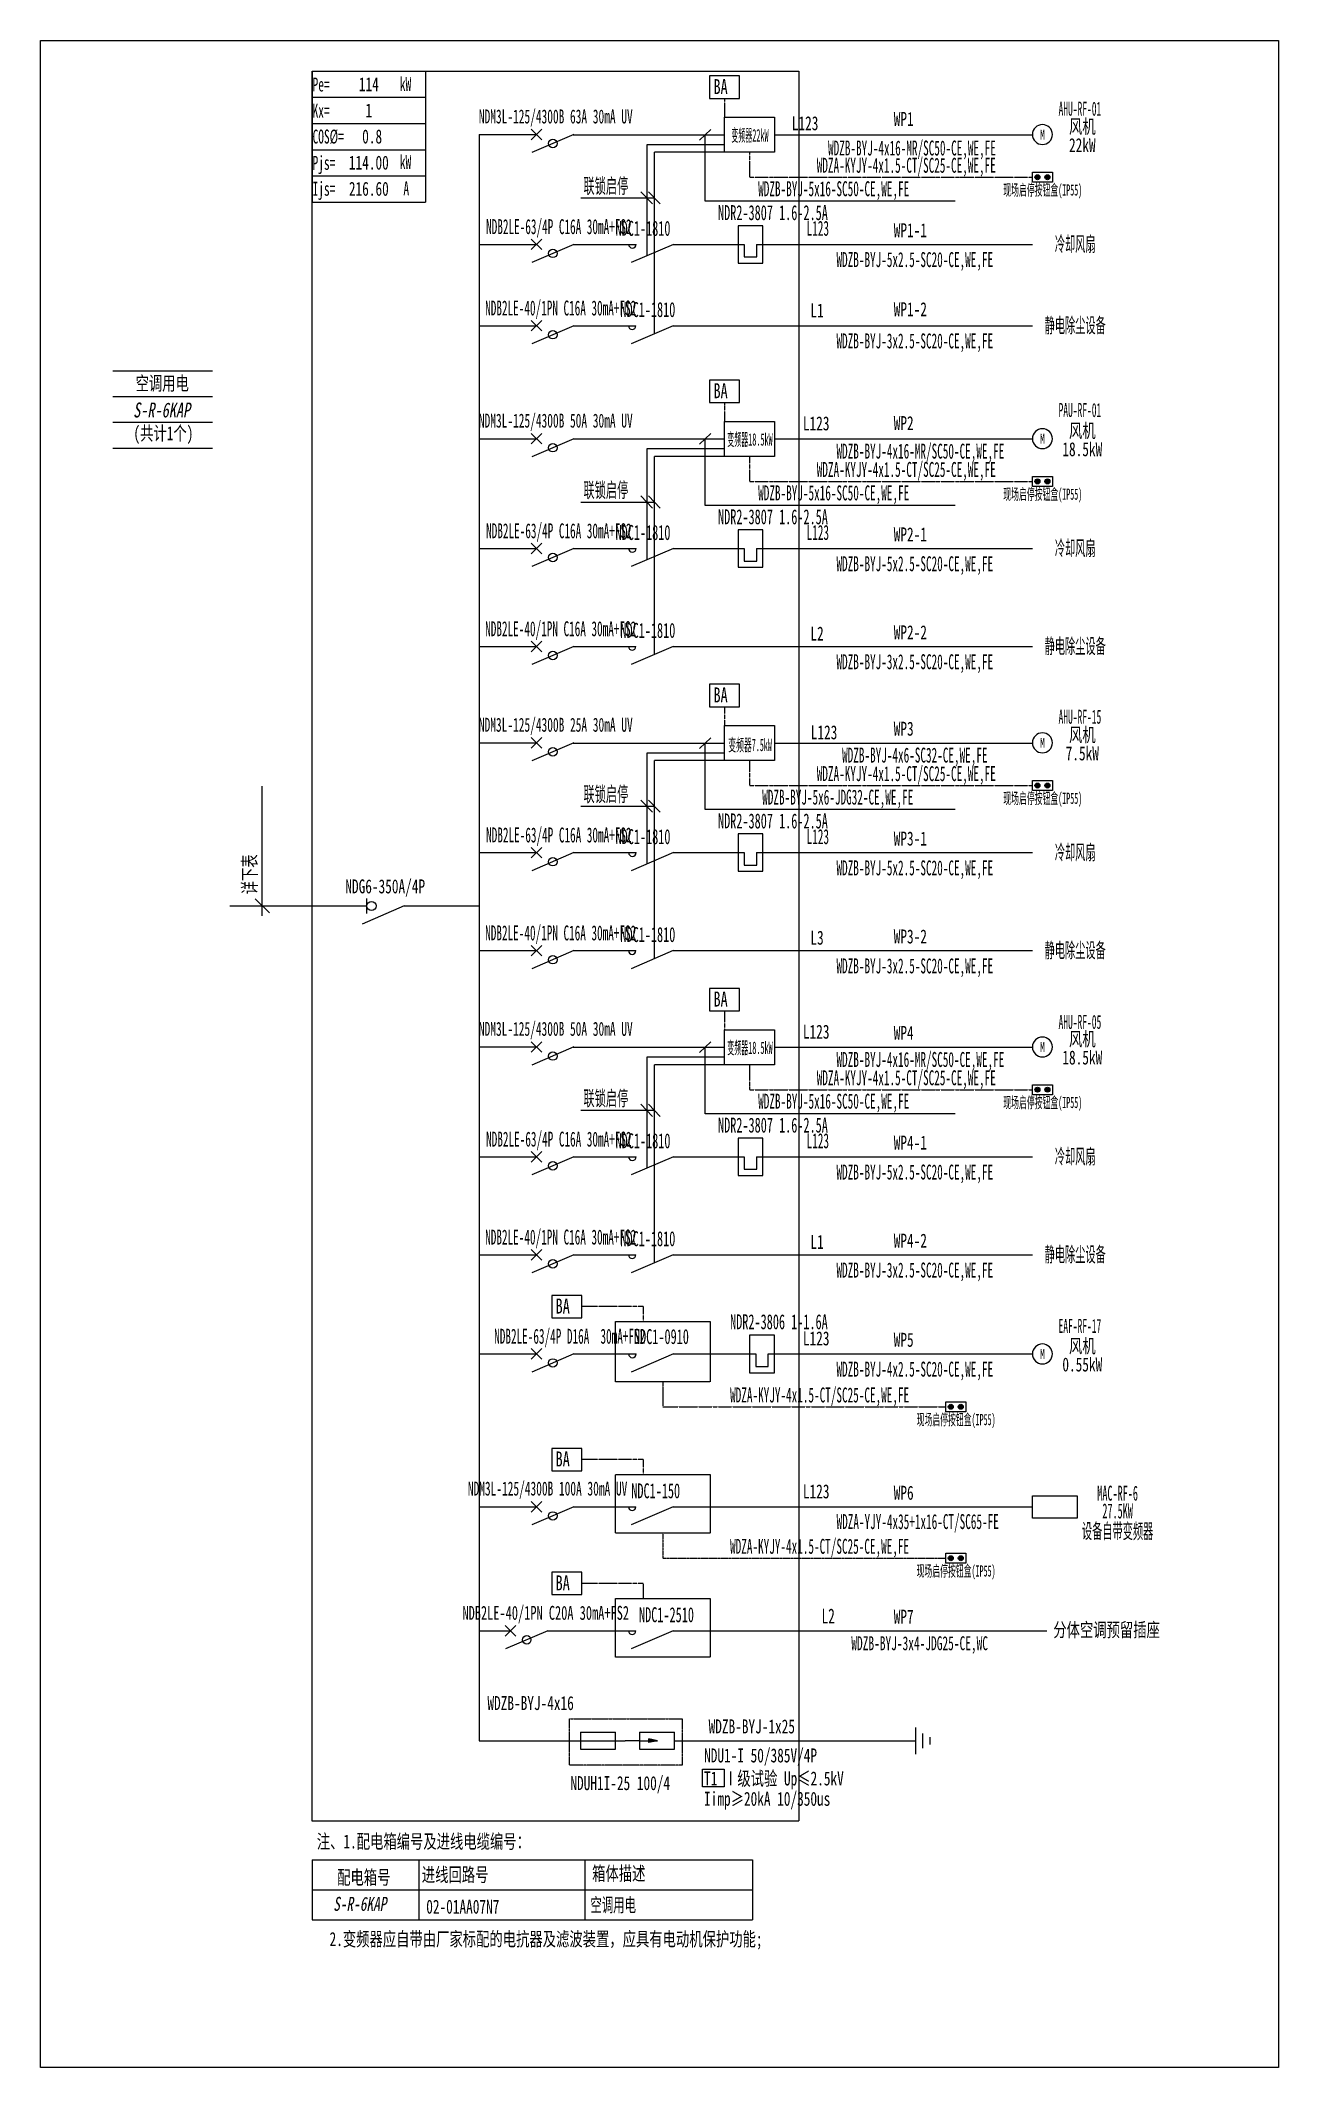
# Model space of a CAD drawing. Extents: x 323912 to 325724, y 371222 to 374190.
import ezdxf
from ezdxf.enums import TextEntityAlignment as Align

# ---------------------------------------------------------------- set-up
doc = ezdxf.new("R2010")
doc.units = 0
doc.header["$MEASUREMENT"] = 0
for name, pattern in [('DASH', [0.35, 0.25, -0.1]), ('DASHDOT', [1, 0.5, -0.25, 0, -0.25]), ('DASHED', [0.75, 0.5, -0.25]), ('DASHED2', [0.375, 0.25, -0.125])]:
    doc.linetypes.add(name, pattern=pattern)
for name, color, linetype in [('D_E_Eqpm(强电设备)', 100, 'Continuous'), ('D_E_Eqpm（强电设备）', 100, 'Continuous'), ('D_E_Text(强电文字)', 51, 'Continuous'), ('D_E_Text（强电文字）', 51, 'Continuous'), ('D_E_Wire(强电线缆)', 10, 'Continuous'), ('D_E_Wire（强电线缆）', 10, 'Continuous'), ('D_T_TableDim(表格尺寸)', 255, 'Continuous'), ('D_T_TableDim（表格尺寸）', 255, 'Continuous'), ('DQ-远程抄表', 3, 'DASHDOT'), ('E_E_Text（强电文字）', 51, 'Continuous'), ('E_E_Wire（强电线缆）', 10, 'Continuous'), ('系统图', 220, 'Continuous')]:
    doc.layers.add(name, color=color, linetype=linetype)
doc.styles.add('电气', font='', dxfattribs={"width": 0.7})
doc.styles.add('电气箱', font='simhei.ttf', dxfattribs={"width": 0.8, "oblique": 10})
doc.styles.get('电气').set_extended_font_data('SimSun')

# ---------------------------------------------------------------- blocks, each defined once
blk = doc.blocks.new('电机启停按钮')
at = {"layer": 'D_E_Eqpm（强电设备）'}
for points in [[(150, 300, 1), (50, 300, 1)], [(50, 100, 1), (150, 100, 1)]]:
    blk.add_hatch(color=51, dxfattribs=at).paths.add_polyline_path(points)
blk.add_lwpolyline([(0, 400), (200, 400), (200, 0), (0, 0)], close=True, dxfattribs=at)
for centre in [(100, 300), (100, 100)]:
    blk.add_circle(centre, 50, dxfattribs=at)
blk = doc.blocks.new('A$C041E205C')
at = {"layer": 'D_E_Wire(强电线缆)', "color": 10, "linetype": 'DASHDOT', "ltscale": 0.5}
for p, q in [((0, 0), (0, -502)), ((0, -502), (5678, -502))]:
    blk.add_line(p, q, dxfattribs=at)
at = {"layer": 'D_E_Eqpm（强电设备）', "rotation": 270}
blk.add_blockref('电机启停按钮', (5678, -402), dxfattribs=at)
at = {"layer": 'D_E_Text(强电文字)', "color": 51, "style": '电气', "width": 0.55}
blk.add_text('WDZA-KYJY-4x1.5-CT/SC25-CE,WE,FE', height=300, dxfattribs=at).set_placement((3145, -290), align=Align.MIDDLE)
at = {"layer": 'D_E_Text（强电文字）', "style": '电气', "width": 0.5}
blk.add_text('现场启停按钮盒(IP55)', height=225, dxfattribs=at).set_placement((5884, -770), align=Align.MIDDLE)
blk = doc.blocks.new('1')
at = {"layer": 'D_E_Eqpm(强电设备)'}
for p, q in [((-314387, 61832), (-314387, 61082)), ((-313887, 61832), (-314387, 61832)), ((-313887, 61082), (-313887, 61832)), ((-314262, 61457), (-314262, 61207)), ((-314012, 61207), (-314012, 61457)), ((-314387, 61082), (-313887, 61082)), ((-314262, 61207), (-314012, 61207))]:
    blk.add_line(p, q, dxfattribs=at)
blk = doc.blocks.new('电机')
at = {"layer": 'D_E_Eqpm（强电设备）'}
for start, end in [(90, 180), (180, 270), (0, 90), (270, 0)]:
    blk.add_arc((0, 0), 200, start, end, dxfattribs=at)
at = {"layer": 'D_E_Eqpm（强电设备）', "color": 51, "style": '电气', "width": 0.7}
blk.add_text('M', height=200, dxfattribs=at).set_placement((0, 0), align=Align.MIDDLE)

msp = doc.modelspace()

# ---------------------------------------------------------------- linework, layer by layer
at = {"linetype": 'DASHED'}
for p, q in [((324309.3, 371583.3, 0), (324309.3, 374145.2, 0)), ((324309.3, 374145.2, 0), (325022.2, 374145.2, 0)), ((325022.2, 374145.2, 0), (325022.2, 371583.3, 0)), ((325022.2, 371583.3, 0), (324309.3, 371583.3, 0))]:
    msp.add_line(p, q, dxfattribs=at)
for p, q in [((324017.3, 373706.4, 0), (324163.3, 373706.4, 0)), ((324017.3, 373668.8, 0), (324163.3, 373668.8, 0)), ((324017.3, 373631.1, 0), (324163.3, 373631.1, 0)), ((324017.3, 373593.4, 0), (324163.3, 373593.4, 0))]:
    msp.add_line(p, q)
at = {"linetype": 'DASHED2', "elevation": 0}
msp.add_lwpolyline([(324686.3, 371732.9), (324851.2, 371732.9), (324851.2, 371665), (324686.3, 371665)], close=True, dxfattribs=at)
at = {"layer": 'D_E_Eqpm(强电设备)', "color": 100}
for p, q in [((324630.1, 374044.7, 0), (324645.6, 374060.2, 0)), ((324645.6, 374044.7, 0), (324630.1, 374060.2, 0)), ((324645.6, 374060.2, 0), (324630.1, 374044.7, 0)), ((324630.1, 374060.2, 0), (324645.6, 374044.7, 0)), ((324692.5, 374052.4, 0), (324630.8, 374025.9, 0)), ((324630.1, 373883.9, 0), (324645.6, 373899.4, 0)), ((324645.6, 373883.9, 0), (324630.1, 373899.4, 0)), ((324645.6, 373899.4, 0), (324630.1, 373883.9, 0)), ((324630.1, 373899.4, 0), (324645.6, 373883.9, 0)), ((324692.5, 373891.6, 0), (324630.8, 373865.2, 0)), ((324838.5, 373891.6, 0), (324776.7, 373865.2, 0)), ((324630.1, 373764.8, 0), (324645.6, 373780.3, 0)), ((324645.6, 373764.8, 0), (324630.1, 373780.3, 0)), ((324645.6, 373780.3, 0), (324630.1, 373764.8, 0)), ((324630.1, 373780.3, 0), (324645.6, 373764.8, 0)), ((324692.5, 373772.5, 0), (324630.8, 373746, 0)), ((324838.2, 373772.5, 0), (324776.4, 373746, 0)), ((324630.1, 373599.4, 0), (324645.6, 373614.9, 0)), ((324645.6, 373599.4, 0), (324630.1, 373614.9, 0)), ((324645.6, 373614.9, 0), (324630.1, 373599.4, 0)), ((324630.1, 373614.9, 0), (324645.6, 373599.4, 0)), ((324692.5, 373607.1, 0), (324630.8, 373580.6, 0)), ((324630.1, 373438.6, 0), (324645.6, 373454.1, 0)), ((324645.6, 373438.6, 0), (324630.1, 373454.1, 0)), ((324645.6, 373454.1, 0), (324630.1, 373438.6, 0)), ((324630.1, 373454.1, 0), (324645.6, 373438.6, 0)), ((324692.5, 373446.3, 0), (324630.8, 373419.9, 0)), ((324838.5, 373446.3, 0), (324776.7, 373419.9, 0)), ((324630.1, 373295.1, 0), (324645.6, 373310.6, 0)), ((324645.6, 373295.1, 0), (324630.1, 373310.6, 0)), ((324645.6, 373310.6, 0), (324630.1, 373295.1, 0)), ((324630.1, 373310.6, 0), (324645.6, 373295.1, 0)), ((324692.5, 373302.9, 0), (324630.8, 373276.4, 0)), ((324838.2, 373302.9, 0), (324776.4, 373276.4, 0)), ((324630.1, 373154.1, 0), (324645.6, 373169.6, 0)), ((324645.6, 373154.1, 0), (324630.1, 373169.6, 0)), ((324645.6, 373169.6, 0), (324630.1, 373154.1, 0)), ((324630.1, 373169.6, 0), (324645.6, 373154.1, 0)), ((324692.5, 373161.8, 0), (324630.8, 373135.3, 0)), ((324630.1, 372993.3, 0), (324645.6, 373008.8, 0)), ((324645.6, 372993.3, 0), (324630.1, 373008.8, 0)), ((324645.6, 373008.8, 0), (324630.1, 372993.3, 0)), ((324630.1, 373008.8, 0), (324645.6, 372993.3, 0)), ((324692.5, 373001.1, 0), (324630.8, 372974.6, 0)), ((324838.5, 373001.1, 0), (324776.7, 372974.6, 0)), ((324630.1, 372849.8, 0), (324645.6, 372865.3, 0)), ((324645.6, 372849.8, 0), (324630.1, 372865.3, 0)), ((324645.6, 372865.3, 0), (324630.1, 372849.8, 0)), ((324630.1, 372865.3, 0), (324645.6, 372849.8, 0)), ((324692.5, 372857.6, 0), (324630.8, 372831.1, 0)), ((324838.2, 372857.6, 0), (324776.4, 372831.1, 0)), ((324630.1, 372708.8, 0), (324645.6, 372724.3, 0)), ((324645.6, 372708.8, 0), (324630.1, 372724.3, 0)), ((324645.6, 372724.3, 0), (324630.1, 372708.8, 0)), ((324630.1, 372724.3, 0), (324645.6, 372708.8, 0)), ((324692.5, 372716.5, 0), (324630.8, 372690, 0)), ((324630.1, 372548, 0), (324645.6, 372563.5, 0)), ((324645.6, 372548, 0), (324630.1, 372563.5, 0)), ((324645.6, 372563.5, 0), (324630.1, 372548, 0)), ((324630.1, 372563.5, 0), (324645.6, 372548, 0)), ((324692.5, 372555.8, 0), (324630.8, 372529.3, 0)), ((324838.5, 372555.8, 0), (324776.7, 372529.3, 0)), ((324630.1, 372404.5, 0), (324645.6, 372420, 0)), ((324645.6, 372404.5, 0), (324630.1, 372420, 0)), ((324645.6, 372420, 0), (324630.1, 372404.5, 0)), ((324630.1, 372420, 0), (324645.6, 372404.5, 0)), ((324692.5, 372412.3, 0), (324630.8, 372385.8, 0)), ((324838.2, 372412.3, 0), (324776.4, 372385.8, 0)), ((324630.1, 372259.4, 0), (324645.6, 372274.9, 0)), ((324645.6, 372259.4, 0), (324630.1, 372274.9, 0)), ((324645.6, 372274.9, 0), (324630.1, 372259.4, 0)), ((324630.1, 372274.9, 0), (324645.6, 372259.4, 0)), ((324692.5, 372267.1, 0), (324630.8, 372240.6, 0)), ((324838.5, 372267.1, 0), (324776.7, 372240.6, 0)), ((324630.1, 372035.4, 0), (324645.6, 372050.9, 0)), ((324645.6, 372035.4, 0), (324630.1, 372050.9, 0)), ((324645.6, 372050.9, 0), (324630.1, 372035.4, 0)), ((324630.1, 372050.9, 0), (324645.6, 372035.4, 0)), ((324692.5, 372043.2, 0), (324630.8, 372016.7, 0)), ((324838.2, 372043.2, 0), (324776.4, 372016.7, 0)), ((324838.2, 371861.8, 0), (324776.4, 371835.3, 0))]:
    msp.add_line(p, q, dxfattribs=at)
at = {"layer": 'D_E_Eqpm(强电设备)'}
for p, q in [((324702.4, 371713.2, 0), (324753.7, 371713.2, 0)), ((324702.4, 371713.2, 0), (324702.4, 371688.3, 0)), ((324753.6, 371688.3, 0), (324753.6, 371713.2, 0)), ((324788.6, 371713.2, 0), (324839.9, 371713.2, 0)), ((324788.6, 371713.2, 0), (324788.6, 371688.3, 0)), ((324839.8, 371688.3, 0), (324839.8, 371713.2, 0)), ((324702.4, 371688.3, 0), (324753.6, 371688.3, 0)), ((324788.6, 371700.8, 0), (324767.9, 371700.8, 0)), ((324788.6, 371700.8, 0), (324815.2, 371700.8, 0)), ((324788.6, 371688.3, 0), (324839.8, 371688.3, 0)), ((324815.2, 371700.8, 0), (324802.3, 371703.4, 0)), ((324802.3, 371698.1, 0), (324802.3, 371703.4, 0)), ((324815.2, 371700.8, 0), (324802.3, 371698.1, 0))]:
    msp.add_line(p, q, dxfattribs=at)
at = {"layer": 'D_E_Eqpm(强电设备)', "color": 100}
for centre in [(324778.3, 373891.6, 0), (324778, 373772.5, 0), (324778.3, 373446.3, 0), (324778, 373302.9, 0), (324778.3, 373001.1, 0), (324778, 372857.6, 0), (324778.3, 372555.8, 0), (324778, 372412.3, 0), (324778.3, 372267.1, 0), (324778, 372043.2, 0), (324778, 371861.8, 0)]:
    msp.add_arc(centre, 5.47, 180, 0, dxfattribs=at)
at = {"layer": 'D_E_Eqpm(强电设备)'}
msp.add_solid([(324802.3, 371698.1, 0), (324815.2, 371700.8, 0), (324802.3, 371703.4, 0)], dxfattribs=at)
at = {"layer": 'D_E_Eqpm（强电设备）'}
for p, q in [((324389.6, 372912.1, 0), (324389.6, 372934, 0)), ((324444.3, 372923, 0), (324382.5, 372896.5, 0)), ((324591.9, 371854.1, 0), (324607.4, 371869.6, 0)), ((324607.4, 371854.1, 0), (324591.9, 371869.6, 0)), ((324591.9, 371854.1, 0), (324607.4, 371869.6, 0)), ((324607.4, 371854.1, 0), (324591.9, 371869.6, 0)), ((324654.4, 371861.8, 0), (324592.6, 371835.3, 0)), ((324654.4, 371861.8, 0), (324592.6, 371835.3, 0))]:
    msp.add_line(p, q, dxfattribs=at)
at = {"layer": 'D_E_Eqpm（强电设备）', "elevation": 0}
for points in [[(324986.3, 374026.5), (324913.3, 374026.5), (324913.3, 374077.6), (324986.3, 374077.6)], [(324986.3, 373581.2), (324913.3, 373581.2), (324913.3, 373632.3), (324986.3, 373632.3)], [(324986.3, 373135.9), (324913.3, 373135.9), (324913.3, 373187), (324986.3, 373187)], [(324986.3, 372690.6), (324913.3, 372690.6), (324913.3, 372741.7), (324986.3, 372741.7)], [(325364.2, 372059.6), (325429.9, 372059.6), (325429.9, 372026.8), (325364.2, 372026.8)]]:
    msp.add_lwpolyline(points, close=True, dxfattribs=at)
at = {"layer": 'D_E_Eqpm（强电设备）'}
for centre, radius in [((324661.7, 374039.2, 0), 6.22), ((324661.7, 373878.4, 0), 6.22), ((324661.7, 373759.3, 0), 6.22), ((324661.7, 373593.9, 0), 6.22), ((324661.7, 373433.1, 0), 6.22), ((324661.7, 373289.6, 0), 6.22), ((324661.7, 373148.6, 0), 6.22), ((324661.7, 372987.8, 0), 6.22), ((324396.2, 372923, 0), 6.66), ((324661.7, 372844.3, 0), 6.22), ((324661.7, 372703.3, 0), 6.22), ((324661.7, 372542.5, 0), 6.22), ((324661.7, 372399, 0), 6.22), ((324661.7, 372253.9, 0), 6.22), ((324661.7, 372029.9, 0), 6.22), ((324623.5, 371848.6, 0), 6.22)]:
    msp.add_circle(centre, radius, dxfattribs=at)
at = {"layer": 'D_E_Text(强电文字)', "color": 51}
for p, q in [((324893.2, 374059.9, 0), (324876.4, 374044.2, 0)), ((324884.8, 373954.7, 0), (324884.8, 374052.1, 0)), ((324790.9, 373968.6, 0), (324807.9, 373950.7, 0)), ((324801.9, 373968.6, 0), (324818.9, 373950.7, 0)), ((324702.7, 373959.7, 0), (324810.4, 373959.7, 0)), ((325250.8, 373954.7, 0), (324884.8, 373954.7, 0)), ((324893.2, 373614.6, 0), (324876.4, 373598.9, 0)), ((324884.8, 373509.4, 0), (324884.8, 373606.8, 0)), ((324790.9, 373523.3, 0), (324807.9, 373505.4, 0)), ((324801.9, 373523.3, 0), (324818.9, 373505.4, 0)), ((324702.7, 373514.4, 0), (324810.4, 373514.4, 0)), ((325250.8, 373509.4, 0), (324884.8, 373509.4, 0)), ((324893.2, 373169.3, 0), (324876.4, 373153.6, 0)), ((324884.8, 373064.1, 0), (324884.8, 373161.5, 0)), ((324790.9, 373078, 0), (324807.9, 373060.1, 0)), ((324801.9, 373078, 0), (324818.9, 373060.1, 0)), ((324702.6, 373069.1, 0), (324810.4, 373069.1, 0)), ((325250.8, 373064.1, 0), (324884.8, 373064.1, 0)), ((324893.2, 372724, 0), (324876.4, 372708.3, 0)), ((324884.8, 372618.8, 0), (324884.8, 372716.2, 0)), ((324790.9, 372632.7, 0), (324807.9, 372614.8, 0)), ((324801.9, 372632.7, 0), (324818.9, 372614.8, 0)), ((324702.6, 372623.8, 0), (324810.4, 372623.8, 0)), ((325250.8, 372618.8, 0), (324884.8, 372618.8, 0))]:
    msp.add_line(p, q, dxfattribs=at)
at = {"layer": 'D_E_Text(强电文字)'}
for p, q in [((324660.3, 371947.6, 0), (324660.3, 371914.7, 0)), ((324704.1, 371947.6, 0), (324660.3, 371947.6, 0)), ((324704.1, 371914.7, 0), (324704.1, 371947.6, 0)), ((324660.3, 371914.7, 0), (324704.1, 371914.7, 0))]:
    msp.add_line(p, q, dxfattribs=at)
at = {"layer": 'D_E_Text(强电文字)', "elevation": 0}
for points in [[(324935.2, 374138.2), (324891.4, 374138.2), (324891.4, 374105.3), (324935.2, 374105.3)], [(324935.2, 373692.9), (324891.4, 373692.9), (324891.4, 373660), (324935.2, 373660)], [(324935.2, 373247.6), (324891.4, 373247.6), (324891.4, 373214.7), (324935.2, 373214.7)], [(324935.2, 372802.3), (324891.4, 372802.3), (324891.4, 372769.4), (324935.2, 372769.4)], [(324704.1, 372352.9), (324660.3, 372352.9), (324660.3, 372320), (324704.1, 372320)], [(324704.1, 372128.9), (324660.3, 372128.9), (324660.3, 372096.1), (324704.1, 372096.1)]]:
    msp.add_lwpolyline(points, close=True, dxfattribs=at)
at = {"layer": 'D_E_Text（强电文字）'}
for p, q in [((324309.3, 374145.2, 0), (324475.3, 374145.2, 0)), ((324309.3, 374145.2, 0), (324309.3, 373953.6, 0)), ((324475.3, 374145.2, 0), (324475.3, 373953.6, 0)), ((324309.3, 374106.9, 0), (324475.3, 374106.9, 0)), ((324309.3, 374068.6, 0), (324475.3, 374068.6, 0)), ((324309.3, 374030.2, 0), (324475.3, 374030.2, 0)), ((324309.3, 373991.9, 0), (324475.3, 373991.9, 0)), ((324309.3, 373953.6, 0), (324475.3, 373953.6, 0)), ((324017.3, 373668.8, 0), (324163.3, 373668.8, 0)), ((324017.3, 373631.1, 0), (324163.3, 373631.1, 0)), ((324017.3, 373593.4, 0), (324163.3, 373593.4, 0)), ((324236.3, 372908.4, 0), (324236.3, 373098.2, 0)), ((324246.6, 372912.7, 0), (324226, 372933.3, 0))]:
    msp.add_line(p, q, dxfattribs=at)
at = {"layer": 'D_E_Text（强电文字）', "elevation": 0}
msp.add_lwpolyline([(324881, 371659.3), (324912.7, 371659.3), (324912.7, 371633.2), (324881, 371633.2)], close=True, dxfattribs=at)
at = {"layer": 'D_E_Wire(强电线缆)', "color": 10, "linetype": 'DASHDOT', "ltscale": 0.5}
for p, q in [((324913.3, 374105.3, 0), (324913.3, 374077.6, 0)), ((324949.8, 374026.5, 0), (324949.8, 373989.9, 0)), ((324949.8, 373989.9, 0), (325364.2, 373989.9, 0)), ((324913.3, 373660, 0), (324913.3, 373632.3, 0)), ((324949.8, 373581.2, 0), (324949.8, 373544.6, 0)), ((324949.8, 373544.6, 0), (325364.2, 373544.6, 0)), ((324913.3, 373214.7, 0), (324913.3, 373187, 0)), ((324949.8, 373135.9, 0), (324949.8, 373099.3, 0)), ((324949.8, 373099.3, 0), (325364.2, 373099.3, 0)), ((324913.3, 372769.4, 0), (324913.3, 372741.7, 0)), ((324949.8, 372690.6, 0), (324949.8, 372654, 0)), ((324949.8, 372654, 0), (325364.2, 372654, 0)), ((324794.3, 372336.5, 0), (324704.1, 372336.5, 0)), ((324794.3, 372336.5, 0), (324794.3, 372314.6, 0)), ((324822.9, 372226.3, 0), (324822.9, 372189.7, 0)), ((324822.9, 372189.7, 0), (325237.3, 372189.7, 0)), ((324794.3, 372112.5, 0), (324704.1, 372112.5, 0)), ((324794.3, 372112.5, 0), (324794.3, 372090.6, 0)), ((324794.3, 371931.1, 0), (324704.1, 371931.1, 0)), ((324794.3, 371931.1, 0), (324794.3, 371909.3, 0))]:
    msp.add_line(p, q, dxfattribs=at)
at = {"layer": 'D_E_Wire(强电线缆)', "color": 10}
for p, q in [((324553.8, 374052.4, 0), (324637.8, 374052.4, 0)), ((324691.7, 374052.1, 0), (324913.3, 374052.1, 0)), ((324986.3, 374052.1, 0), (325364.2, 374052.1, 0)), ((324553.8, 373891.6, 0), (324637.8, 373891.6, 0)), ((324692.5, 373891.6, 0), (324783.8, 373891.6, 0)), ((324838.5, 373891.6, 0), (324942.1, 373891.6, 0)), ((324960.3, 373891.6, 0), (325364.2, 373891.6, 0)), ((324553.8, 373772.5, 0), (324637.8, 373772.5, 0)), ((324692.5, 373772.5, 0), (324783.5, 373772.5, 0)), ((324838.2, 373772.5, 0), (325364.2, 373772.5, 0)), ((324553.8, 373607.1, 0), (324637.8, 373607.1, 0)), ((324691.7, 373606.8, 0), (324913.3, 373606.8, 0)), ((324986.3, 373606.8, 0), (325364.2, 373606.8, 0)), ((324553.8, 373446.3, 0), (324637.8, 373446.3, 0)), ((324692.5, 373446.3, 0), (324783.8, 373446.3, 0)), ((324838.5, 373446.3, 0), (324942.1, 373446.3, 0)), ((324960.3, 373446.3, 0), (325364.2, 373446.3, 0)), ((324553.8, 373302.9, 0), (324637.8, 373302.9, 0)), ((324692.5, 373302.9, 0), (324783.5, 373302.9, 0)), ((324838.2, 373302.9, 0), (325364.2, 373302.9, 0)), ((324553.8, 373161.8, 0), (324637.8, 373161.8, 0)), ((324691.7, 373161.5, 0), (324913.3, 373161.5, 0)), ((324986.3, 373161.5, 0), (325364.2, 373161.5, 0)), ((324553.8, 373001.1, 0), (324637.8, 373001.1, 0)), ((324692.5, 373001.1, 0), (324783.8, 373001.1, 0)), ((324838.5, 373001.1, 0), (324942.1, 373001.1, 0)), ((324960.3, 373001.1, 0), (325364.2, 373001.1, 0)), ((324553.8, 372857.6, 0), (324637.8, 372857.6, 0)), ((324692.5, 372857.6, 0), (324783.5, 372857.6, 0)), ((324838.2, 372857.6, 0), (325364.2, 372857.6, 0)), ((324553.8, 372716.5, 0), (324637.8, 372716.5, 0)), ((324691.7, 372716.2, 0), (324913.3, 372716.2, 0)), ((324986.3, 372716.2, 0), (325364.2, 372716.2, 0)), ((324553.8, 372555.8, 0), (324637.8, 372555.8, 0)), ((324692.5, 372555.8, 0), (324783.8, 372555.8, 0)), ((324838.5, 372555.8, 0), (324942.1, 372555.8, 0)), ((324960.3, 372555.8, 0), (325364.2, 372555.8, 0)), ((324553.8, 372412.3, 0), (324637.8, 372412.3, 0)), ((324692.5, 372412.3, 0), (324783.5, 372412.3, 0)), ((324838.2, 372412.3, 0), (325364.2, 372412.3, 0)), ((324553.8, 372267.1, 0), (324637.8, 372267.1, 0)), ((324692.5, 372267.1, 0), (324783.8, 372267.1, 0)), ((324838.5, 372267.1, 0), (324958.9, 372267.1, 0)), ((324977.2, 372267.1, 0), (325364.2, 372267.1, 0)), ((324553.8, 372043.2, 0), (324637.8, 372043.2, 0)), ((324692.5, 372043.2, 0), (324783.5, 372043.2, 0)), ((324838.2, 372043.2, 0), (325364.2, 372043.2, 0))]:
    msp.add_line(p, q, dxfattribs=at)
at = {"layer": 'D_E_Wire（强电线缆）'}
for p, q in [((324553.8, 374052.4, 0), (324553.8, 371700.8, 0)), ((324188.8, 372923, 0), (324389.6, 372923, 0)), ((324444.3, 372923, 0), (324553.8, 372923, 0)), ((324553.8, 371861.8, 0), (324599.7, 371861.8, 0)), ((324654.4, 371861.8, 0), (324783.5, 371861.8, 0)), ((324838.2, 371861.8, 0), (325385.1, 371861.8, 0)), ((325193.2, 371681.3, 0), (325193.2, 371720.3, 0)), ((325203.8, 371690.2, 0), (325203.8, 371711.4, 0)), ((324553.8, 371700.8, 0), (324767.9, 371700.8, 0)), ((324839.8, 371700.8, 0), (325193.2, 371700.8, 0)), ((325214.4, 371695.4, 0), (325214.4, 371706.1, 0))]:
    msp.add_line(p, q, dxfattribs=at)
at = {"layer": 'D_T_TableDim(表格尺寸)', "linetype": 'DASH'}
for p, q in [((324753.6, 371909.3, 0), (324892.3, 371909.3, 0)), ((324753.6, 371823.4, 0), (324753.6, 371909.3, 0)), ((324892.3, 371909.3, 0), (324892.3, 371823.4, 0)), ((324892.3, 371823.4, 0), (324753.6, 371823.4, 0))]:
    msp.add_line(p, q, dxfattribs=at)
at = {"layer": 'D_T_TableDim(表格尺寸)', "linetype": 'DASH', "elevation": 0}
for points in [[(324753.6, 372314.6), (324892.3, 372314.6), (324892.3, 372226.3), (324753.6, 372226.3)], [(324753.6, 372090.6), (324892.3, 372090.6), (324892.3, 372004.7), (324753.6, 372004.7)]]:
    msp.add_lwpolyline(points, close=True, dxfattribs=at)
at = {"layer": 'D_T_TableDim（表格尺寸）', "ltscale": 3.5}
for p, q in [((324309.3, 371526.4, 0), (324954.3, 371526.4, 0)), ((324309.3, 371526.4, 0), (324309.3, 371438.8, 0)), ((324465.4, 371526.4, 0), (324465.4, 371438.8, 0)), ((324708.7, 371526.4, 0), (324708.7, 371438.8, 0)), ((324954.3, 371526.4, 0), (324954.3, 371438.8, 0)), ((324309.3, 371482.6, 0), (324954.3, 371482.6, 0)), ((324309.3, 371482.6, 0), (324954.3, 371482.6, 0)), ((324309.3, 371438.8, 0), (324954.3, 371438.8, 0))]:
    msp.add_line(p, q, dxfattribs=at)
at = {"layer": 'E_E_Wire（强电线缆）', "linetype": 'DASH'}
for p, q in [((324913.3, 374037.5, 0), (324799.4, 374037.5, 0)), ((324799.4, 374037.5, 0), (324799.4, 373874.9, 0)), ((324913.3, 374026.5, 0), (324810.4, 374026.5, 0)), ((324810.4, 374026.5, 0), (324810.4, 373760.6, 0)), ((324913.3, 373592.2, 0), (324799.4, 373592.2, 0)), ((324799.4, 373592.2, 0), (324799.4, 373429.6, 0)), ((324913.3, 373581.2, 0), (324810.4, 373581.2, 0)), ((324810.4, 373581.2, 0), (324810.4, 373290.9, 0)), ((324913.3, 373146.9, 0), (324799.4, 373146.9, 0)), ((324799.4, 373146.9, 0), (324799.4, 372984.3, 0)), ((324913.3, 373135.9, 0), (324810.4, 373135.9, 0)), ((324810.4, 373135.9, 0), (324810.4, 372845.6, 0)), ((324799.4, 372701.6, 0), (324799.4, 372539, 0)), ((324913.3, 372701.6, 0), (324799.4, 372701.6, 0)), ((324810.4, 372690.6, 0), (324810.4, 372400.4, 0)), ((324913.3, 372690.6, 0), (324810.4, 372690.6, 0))]:
    msp.add_line(p, q, dxfattribs=at)
at = {"layer": '系统图', "ltscale": 9973.992009}
msp.add_lwpolyline([(323911.5, 374190), (325724.5, 374190), (325724.5, 371222.5), (323911.5, 371222.5)], close=True, dxfattribs=at)

# ---------------------------------------------------------------- block references
at = {"layer": 'D_E_Eqpm(强电设备)', "color": 100, "xscale": 0.0729854555279995, "yscale": 0.0729854555279995, "zscale": 0.0729854555279995}
for p in [(347878.7, 369406.1, 0), (347878.7, 368960.8, 0), (347878.7, 368515.6, 0), (347878.7, 368070.3, 0), (347895.5, 367781.6, 0)]:
    msp.add_blockref('1', p, dxfattribs=at)
at = {"layer": 'D_E_Eqpm（强电设备）', "xscale": 0.0729854555279995, "yscale": 0.0729854555279995, "zscale": 0.0729854555279995}
for p in [(325378.8, 374052.4, 0), (325378.8, 373607.1, 0), (325378.8, 373161.8, 0), (325378.8, 372716.5, 0), (325378.8, 372267.1, 0)]:
    msp.add_blockref('电机', p, dxfattribs=at)
at = {"layer": 'D_E_Eqpm（强电设备）', "xscale": 0.0729854555279995, "yscale": 0.0729854555279995, "zscale": 0.0729854555279995, "rotation": 270}
for p in [(325364.2, 373997.2, 0), (325364.2, 373551.9, 0), (325364.2, 373106.6, 0), (325364.2, 372661.3, 0), (325237.3, 372197, 0)]:
    msp.add_blockref('电机启停按钮', p, dxfattribs=at)
at = {"layer": 'DQ-远程抄表', "xscale": 0.0729854555279995, "yscale": 0.0729854555279995, "zscale": 0.0729854555279995}
msp.add_blockref('A$C041E205C', (324822.9, 372004.7, 0), dxfattribs=at)

# ---------------------------------------------------------------- texts
at = {"layer": 'D_E_Text(强电文字)', "color": 51, "style": '电气'}
for s, height, width, p in [('BA', 21.9, 0.7, (324897, 374111.6, 0)), ('联锁启停', 21.9, 0.55, (324706.6, 373966.3, 0)), ('NDR2-3807 1.6-2.5A', 21.896, 0.6, (324903.7, 373927.1, 0)), ('NDB2LE-63/4P C16A 30mA+FS2', 21.896, 0.55, (324564.1, 373906.6, 0)), ('NDC1-1810', 21.9, 0.6, (324753.6, 373904.1, 0)), ('L123', 21.9, 0.55, (325033.5, 373904.2, 0)), ('NDB2LE-40/1PN C16A 30mA+FS2', 21.896, 0.55, (324562.7, 373787.5, 0)), ('NDC1-1810', 21.9, 0.6, (324760.7, 373785.2, 0)), ('BA', 21.9, 0.7, (324897, 373666.3, 0)), ('联锁启停', 21.9, 0.55, (324706.6, 373521, 0)), ('NDR2-3807 1.6-2.5A', 21.896, 0.6, (324903.7, 373481.8, 0)), ('NDB2LE-63/4P C16A 30mA+FS2', 21.896, 0.55, (324564.1, 373461.3, 0)), ('NDC1-1810', 21.9, 0.6, (324753.6, 373458.8, 0)), ('L123', 21.9, 0.55, (325033.5, 373458.9, 0)), ('NDB2LE-40/1PN C16A 30mA+FS2', 21.896, 0.55, (324562.7, 373317.9, 0)), ('NDC1-1810', 21.9, 0.6, (324760.7, 373315.5, 0)), ('BA', 21.9, 0.7, (324897, 373221, 0)), ('联锁启停', 21.9, 0.55, (324706.6, 373075.8, 0)), ('NDR2-3807 1.6-2.5A', 21.896, 0.6, (324903.7, 373036.5, 0)), ('NDB2LE-63/4P C16A 30mA+FS2', 21.896, 0.55, (324564.1, 373016, 0)), ('NDC1-1810', 21.9, 0.6, (324753.6, 373013.5, 0)), ('L123', 21.9, 0.55, (325033.5, 373013.6, 0)), ('NDB2LE-40/1PN C16A 30mA+FS2', 21.896, 0.55, (324562.7, 372872.6, 0)), ('NDC1-1810', 21.9, 0.6, (324760.7, 372870.2, 0)), ('BA', 21.9, 0.7, (324897, 372775.7, 0)), ('联锁启停', 21.9, 0.55, (324706.6, 372630.5, 0)), ('NDR2-3807 1.6-2.5A', 21.896, 0.6, (324903.7, 372591.2, 0)), ('NDB2LE-63/4P C16A 30mA+FS2', 21.896, 0.55, (324564.1, 372570.7, 0)), ('NDC1-1810', 21.9, 0.6, (324753.6, 372568.2, 0)), ('L123', 21.9, 0.55, (325033.5, 372568.3, 0)), ('NDB2LE-40/1PN C16A 30mA+FS2', 21.896, 0.55, (324562.7, 372427.3, 0)), ('NDC1-1810', 21.9, 0.6, (324760.7, 372424.9, 0)), ('BA', 21.9, 0.7, (324665.8, 372326.3, 0)), ('NDB2LE-63/4P D16A  30mA+FS2', 21.896, 0.55, (324575.9, 372282.1, 0)), ('NDC1-0910', 21.9, 0.6, (324780.6, 372281.6, 0)), ('NDR2-3806 1-1.6A', 21.896, 0.6, (324921.4, 372303.3, 0)), ('BA', 21.9, 0.7, (324665.8, 372102.4, 0)), ('NDC1-150', 21.9, 0.6, (324776.7, 372055.8, 0)), ('BA', 21.9, 0.7, (324665.8, 371921, 0)), ('NDC1-2510', 21.9, 0.6, (324788, 371874.4, 0))]:
    msp.add_text(s, height=height, dxfattribs=dict(at, width=width)).set_placement(p)
at = {"layer": 'D_E_Text(强电文字)', "color": 51, "style": '电气', "width": 0.55}
for s, p in [('WDZB-BYJ-4x16-MR/SC50-CE,WE,FE', (325187.7, 374030.7, 0)), ('WDZA-KYJY-4x1.5-CT/SC25-CE,WE,FE', (325179.4, 374005.4, 0)), ('WDZB-BYJ-5x16-SC50-CE,WE,FE', (325073.1, 373970.4, 0)), ('WDZB-BYJ-5x2.5-SC20-CE,WE,FE', (325191.9, 373866.7, 0)), ('WDZB-BYJ-3x2.5-SC20-CE,WE,FE', (325191.9, 373747.6, 0)), ('WDZB-BYJ-4x16-MR/SC50-CE,WE,FE', (325200.1, 373586.9, 0)), ('WDZA-KYJY-4x1.5-CT/SC25-CE,WE,FE', (325179.4, 373560.1, 0)), ('WDZB-BYJ-5x16-SC50-CE,WE,FE', (325073.1, 373525.1, 0)), ('WDZB-BYJ-5x2.5-SC20-CE,WE,FE', (325191.9, 373421.4, 0)), ('WDZB-BYJ-3x2.5-SC20-CE,WE,FE', (325191.9, 373277.9, 0)), ('WDZB-BYJ-4x6-SC32-CE,WE,FE', (325191.9, 373141.2, 0)), ('WDZA-KYJY-4x1.5-CT/SC25-CE,WE,FE', (325179.4, 373114.8, 0)), ('WDZB-BYJ-5x6-JDG32-CE,WE,FE', (325079, 373079.7, 0)), ('WDZB-BYJ-5x2.5-SC20-CE,WE,FE', (325191.9, 372976.1, 0)), ('WDZB-BYJ-3x2.5-SC20-CE,WE,FE', (325191.9, 372832.6, 0)), ('WDZB-BYJ-4x16-MR/SC50-CE,WE,FE', (325200.1, 372696.3, 0)), ('WDZA-KYJY-4x1.5-CT/SC25-CE,WE,FE', (325179.4, 372669.5, 0)), ('WDZB-BYJ-5x16-SC50-CE,WE,FE', (325073.1, 372634.5, 0)), ('WDZB-BYJ-5x2.5-SC20-CE,WE,FE', (325191.9, 372530.8, 0)), ('WDZB-BYJ-3x2.5-SC20-CE,WE,FE', (325191.9, 372387.3, 0)), ('WDZB-BYJ-4x2.5-SC20-CE,WE,FE', (325191.9, 372242.2, 0)), ('WDZA-KYJY-4x1.5-CT/SC25-CE,WE,FE', (325052.5, 372205.1, 0)), ('WDZA-YJY-4x35+1x16-CT/SC65-FE', (325196.1, 372019.9, 0))]:
    msp.add_text(s, height=21.896, dxfattribs=at).set_placement(p, align=Align.MIDDLE)
at = {"layer": 'D_E_Text(强电文字)', "style": '电气', "width": 0.7}
for s, p in [('WDZB-BYJ-4x16', (324566, 371745.8, 0)), ('WDZB-BYJ-1x25', (324889.9, 371711.6, 0)), ('T1 Ⅰ级试验 Up≤2.5kV ', (324883.3, 371635.4, 0)), ('Iimp≥20kA 10/350us', (324883.3, 371605.6, 0))]:
    msp.add_text(s, height=20.436, dxfattribs=at).set_placement(p)
at = {"layer": 'D_E_Text(强电文字)', "color": 51, "true_color": 0xffff7f, "style": '电气', "width": 0.7}
msp.add_text('NDU1-I 50/385V/4P', height=20.436, dxfattribs=at).set_placement((324883.3, 371669.1, 0))
at = {"layer": 'D_E_Text（强电文字）', "linetype": 'Continuous', "style": '电气', "width": 0.6}
for s, height, p in [('Pe=', 20.44, (324309.9, 374115.4, 0)), ('kW', 20.44, (324437.7, 374116.1, 0)), ('Kx=', 20.44, (324309.9, 374077, 0)), ('COS%%C=', 20.44, (324309.9, 374039.2, 0)), ('Pjs=', 20.44, (324309.9, 374000.7, 0)), ('kW', 20.44, (324437.7, 374002, 0)), ('Ijs=', 20.44, (324309.9, 373962.8, 0)), ('A', 20.4, (324443, 373963.6, 0))]:
    msp.add_text(s, height=height, dxfattribs=at).set_placement(p)
at = {"layer": 'D_E_Text（强电文字）', "style": '电气'}
for s, height, width, p in [('NDM3L-125/4300B 63A 30mA UV', 20.436, 0.6, (324666.1, 374077.2, 0)), ('风机', 20.44, 0.7, (325437.2, 374064.5, 0)), ('22kW', 20.44, 0.7, (325437.2, 374037.3, 0)), ('现场启停按钮盒(IP55)', 16.422, 0.5, (325379.3, 373970.3, 0)), ('空调用电', 20.44, 0.7, (324089.7, 373688.6, 0)), ('NDM3L-125/4300B 50A 30mA UV', 20.436, 0.6, (324666.1, 373631.9, 0)), ('(共计1个)', 20.44, 0.7, (324091.5, 373613.8, 0)), ('风机', 20.44, 0.7, (325437.2, 373619.2, 0)), ('18.5kW', 20.44, 0.7, (325437.2, 373592, 0)), ('现场启停按钮盒(IP55)', 16.422, 0.5, (325379.3, 373525, 0)), ('NDM3L-125/4300B 25A 30mA UV', 20.436, 0.6, (324666.1, 373186.6, 0)), ('风机', 20.44, 0.7, (325437.2, 373173.9, 0)), ('7.5kW', 20.44, 0.7, (325437.2, 373146.7, 0)), ('现场启停按钮盒(IP55)', 16.422, 0.5, (325379.3, 373079.7, 0)), ('NDM3L-125/4300B 50A 30mA UV', 20.436, 0.6, (324666.1, 372741.4, 0)), ('风机', 20.44, 0.7, (325437.2, 372728.6, 0)), ('18.5kW', 20.44, 0.7, (325437.2, 372701.4, 0)), ('现场启停按钮盒(IP55)', 16.422, 0.5, (325379.3, 372634.4, 0)), ('风机', 20.44, 0.7, (325437.2, 372279.2, 0)), ('0.55kW', 20.44, 0.7, (325437.2, 372252, 0)), ('现场启停按钮盒(IP55)', 16.422, 0.5, (325252.4, 372170.1, 0)), ('NDM3L-125/4300B 100A 30mA UV', 20.436, 0.6, (324654.1, 372068.4, 0)), ('NDB2LE-40/1PN C20A 30mA+FS2', 20.436, 0.65, (324651.4, 371886.4, 0)), ('WDZB-BYJ-3x4-JDG25-CE,WC', 20.436, 0.6, (325199, 371841.1, 0))]:
    msp.add_text(s, height=height, dxfattribs=dict(at, width=width)).set_placement(p, align=Align.MIDDLE)
for s, height, width, p in [('WP1', 20.44, 0.7, (325161, 374065, 0)), ('L123', 20.44, 0.7, (325011.8, 374058.7, 0)), ('WP1-1', 20.44, 0.7, (325161, 373902.1, 0)), ('L1', 20.44, 0.7, (325039, 373784.6, 0)), ('WP1-2', 20.44, 0.7, (325161, 373786.4, 0)), ('L123', 20.44, 0.7, (325028, 373619.3, 0)), ('WP2', 20.44, 0.7, (325161, 373619.7, 0)), ('WP2-1', 20.44, 0.7, (325161, 373456.8, 0)), ('L2', 20.44, 0.7, (325039, 373311.6, 0)), ('WP2-2', 20.44, 0.7, (325161, 373313.4, 0)), ('L123', 20.44, 0.7, (325039.5, 373167, 0)), ('WP3', 20.44, 0.7, (325161, 373172.3, 0)), ('WP3-1', 20.44, 0.7, (325161, 373011.5, 0)), ('L3', 20.44, 0.7, (325039, 372866.3, 0)), ('WP3-2', 20.44, 0.7, (325161, 372868.1, 0)), ('L123', 20.44, 0.7, (325028, 372728.7, 0)), ('WP4', 20.44, 0.7, (325161, 372727, 0)), ('WP4-1', 20.44, 0.7, (325161, 372566.3, 0)), ('L1', 20.44, 0.7, (325039, 372421, 0)), ('WP4-2', 20.44, 0.7, (325161, 372422.8, 0)), ('L123', 20.44, 0.7, (325028, 372279.7, 0)), ('L123', 20.44, 0.7, (325028, 372279.7, 0)), ('WP5', 20.44, 0.7, (325161, 372277.6, 0)), ('L123', 20.44, 0.7, (325028, 372055.7, 0)), ('WP6', 20.44, 0.7, (325161, 372053.7, 0)), ('WP7', 20.44, 0.7, (325161, 371872.3, 0)), ('分体空调预留插座', 20.44, 0.7, (325394.7, 371853, 0)), ('注、1.配电箱编号及进线电缆编号：', 20.436, 0.7, (324316.1, 371543.2, 0)), ('配电箱号', 20.44, 0.7, (324345.9, 371490.6, 0)), ('进线回路号', 20.44, 0.7, (324469.9, 371494.5, 0)), ('箱体描述', 20.44, 0.7, (324719.3, 371496.3, 0)), ('空调用电', 20.44, 0.6, (324716.7, 371450.3, 0)), ('2.变频器应自带由厂家标配的电抗器及滤波装置，应具有电动机保护功能;', 20.436, 0.7, (324334.8, 371400.3, 0))]:
    msp.add_text(s, height=height, dxfattribs=dict(at, width=width)).set_placement(p)
at = {"layer": 'D_E_Text（强电文字）', "color": 51, "style": '电气', "width": 0.5}
for s, p in [('AHU-RF-01', (325433.7, 374080, 0)), ('PAU-RF-01', (325433.7, 373638.9, 0)), ('AHU-RF-15', (325433.7, 373189.8, 0)), ('AHU-RF-05', (325433.7, 372743, 0)), ('EAF-RF-17', (325433.7, 372298, 0))]:
    msp.add_text(s, height=20.44, dxfattribs=at).set_placement(p, align=Align.CENTER)
at = {"layer": 'D_E_Text（强电文字）', "style": '电气'}
for s, width, p in [('变频器22kW', 0.4, (324950.5, 374051.3, 0)), ('变频器18.5kW', 0.4, (324950.5, 373606, 0)), ('变频器7.5kW', 0.45, (324950.6, 373158.8, 0)), ('变频器18.5kW', 0.4, (324950.5, 372715.4, 0))]:
    msp.add_text(s, height=18.25, dxfattribs=dict(at, width=width)).set_placement(p, align=Align.MIDDLE_CENTER)
at = {"layer": 'D_E_Text（强电文字）', "color": 7, "style": '电气箱', "oblique": 10, "width": 0.7}
msp.add_text('S-R-6KAP', height=21.9, dxfattribs=at).set_placement((324088.9, 373649.1, 0), align=Align.MIDDLE)
at = {"layer": 'D_E_Text（强电文字）', "style": '电气', "width": 0.7}
msp.add_text('详下表', height=20.44, rotation=90, dxfattribs=at).set_placement((324228, 372940, 0))
at = {"layer": 'D_E_Text（强电文字）', "color": 1, "style": '电气', "width": 0.7}
msp.add_text('NDG6-350A/4P', height=20.436, dxfattribs=at).set_placement((324416.3, 372950, 0), align=Align.MIDDLE)
at = {"layer": 'D_E_Text（强电文字）', "color": 51, "true_color": 0xffff7f, "style": '电气', "width": 0.7}
msp.add_text('NDUH1I-25 100/4', height=20.436, dxfattribs=at).set_placement((324687.5, 371628.6, 0))
at = {"layer": 'D_E_Text（强电文字）', "style": '电气箱', "oblique": 10, "width": 0.7}
msp.add_text('S-R-6KAP', height=20.44, dxfattribs=at).set_placement((324379.1, 371462, 0), align=Align.MIDDLE)
at = {"layer": 'D_E_Text（强电文字）', "color": 1, "style": '电气', "width": 0.7}
msp.add_text('02-01AA07N7', height=20.436, dxfattribs=at).set_placement((324476.4, 371447.7, 0))
at = {"layer": 'D_E_Text（强电文字）', "width": 166.027, "attachment_point": 5, "style": '电气'}
for s, insert, char_height in [('114', (324392.3, 374126, 0), 20.44), ('1', (324392.3, 374087.7, 0), 20.4), (' 0.8', (324392.3, 374049.4, 0), 20.44), ('{\\C200;114.00}', (324392.3, 374011.1, 0), 20.436), ('{\\C200;216.60}', (324392.3, 373972.8, 0), 20.436)]:
    msp.add_mtext(s, dxfattribs=dict(at, insert=insert, char_height=char_height))
at = {"layer": 'E_E_Text（强电文字）', "linetype": 'Continuous', "style": '电气', "width": 0.5}
for s, p in [('冷却风扇', (325426.8, 373881.3, 0)), ('静电除尘设备', (325426.8, 373762.2, 0)), ('冷却风扇', (325426.8, 373436, 0)), ('静电除尘设备', (325426.8, 373292.6, 0)), ('冷却风扇', (325426.8, 372990.7, 0)), ('静电除尘设备', (325426.8, 372847.3, 0)), ('冷却风扇', (325426.8, 372545.4, 0)), ('静电除尘设备', (325426.8, 372402, 0)), ('MAC-RF-6', (325488.9, 372052.4, 0)), ('27.5KW', (325488.9, 372026.4, 0)), ('设备自带变频器', (325488.9, 371996.9, 0))]:
    msp.add_text(s, height=21.9, dxfattribs=at).set_placement(p, align=Align.CENTER)
at = {"layer": 'E_E_Text（强电文字）', "linetype": 'Continuous', "style": '电气', "width": 0.65}
msp.add_text('L2', height=21.9, dxfattribs=at).set_placement((325055.4, 371872.5, 0))

doc.saveas('drawing.dxf')
